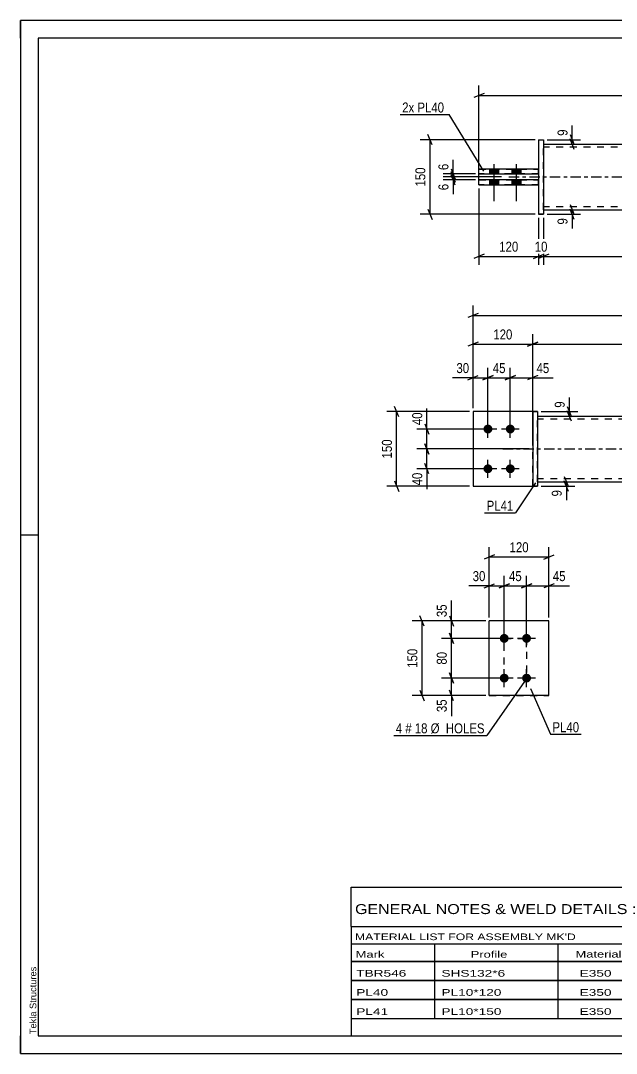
# Model space of a CAD drawing. Header units: millimetres. Extents: x 0 to 420, y 0 to 297.
# Drawn here: x 0 to 171.3, y 0 to 297 of the extents above; entities that cross this region are included whole.
import ezdxf

# ---------------------------------------------------------------- set-up
doc = ezdxf.new("R2010")
doc.units = ezdxf.units.MM
doc.linetypes.add('DXK_LINE_DOT2', pattern=[3.9198, 1.9599, -1.9599])
doc.linetypes.add('DXK_LINE_DOT3', pattern=[5.9187, 2.979, -0.9799, 0.9799, -0.9799])
doc.styles.add('Arial', font='ARIAL.TTF', dxfattribs={"height": 0.2})
doc.styles.add('Arial Narrow', font='ARIALN.TTF', dxfattribs={"height": 0.2})

# ---------------------------------------------------------------- blocks, each defined once
blk = doc.blocks.new('Unknown-581632895-1163')
at = {"color": 5, "linetype": 'Continuous'}
for p, q in [((420, 297), (0, 297)), ((0, 297), (0, 0)), ((0, 292), (0, 297)), ((415, 292), (5, 292)), ((5, 292), (5, 5)), ((5, 149), (0, 149)), ((0, 0), (0, 5)), ((5, 5), (415, 5)), ((0, 0), (420, 0))]:
    blk.add_line(p, q, dxfattribs=at)
at = {"color": 174, "linetype": 'Continuous', "style": 'Arial'}
blk.add_text('Tekla Structures', height=1.9102, rotation=90, dxfattribs=at).set_placement((4.5, 5.5))
blk = doc.blocks.new('Part-581632895-1814 - 1790')
at = {"color": 2, "linetype": 'Continuous'}
for p, q in [((148.66, 184.56), (147.23, 184.56)), ((147.23, 184.56), (147.23, 163.13)), ((148.66, 184.56), (148.66, 184.56)), ((148.66, 184.56), (148.66, 163.13)), ((147.23, 163.13), (148.66, 163.13))]:
    blk.add_line(p, q, dxfattribs=at)
at = {"color": 7, "linetype": 'DXK_LINE_DOT2'}
for p, q in [((147.23, 184.56), (148.66, 184.56)), ((148.66, 163.13), (147.23, 163.13))]:
    blk.add_line(p, q, dxfattribs=at)
blk = doc.blocks.new('Bolt-581632895-1798 - 1790')
at = {"linetype": 'Continuous'}
for points in [[(134.37, 178.27, -1), (134.37, 180.84, -1)], [(140.8, 178.27, -1), (140.8, 180.84, -1)], [(134.37, 166.84, -1), (134.37, 169.41, -1)], [(140.8, 166.84, -1), (140.8, 169.41, -1)]]:
    blk.add_hatch(color=1, dxfattribs=at).paths.add_polyline_path(points)
at = {"color": 1, "linetype": 'Continuous'}
for p, q in [((134.37, 176.98), (134.37, 182.13)), ((140.8, 176.98), (140.8, 182.13)), ((136.94, 179.56), (131.8, 179.56)), ((143.37, 179.56), (138.23, 179.56)), ((134.37, 165.56), (134.37, 170.7)), ((140.8, 165.56), (140.8, 170.7)), ((136.94, 168.13), (131.8, 168.13)), ((143.37, 168.13), (138.23, 168.13))]:
    blk.add_line(p, q, dxfattribs=at)
blk = doc.blocks.new('Part-581632895-1804 - 1790')
at = {"linetype": 'Continuous'}
blk.add_hatch(color=2, dxfattribs=at).paths.add_polyline_path([(183.38, 164.41), (182.58, 165.81), (184.18, 165.81)])
at = {"color": 2, "linetype": 'Continuous'}
for p, q in [((148.66, 183.27), (287.55, 183.27)), ((148.66, 164.41), (287.55, 164.41)), ((183.38, 164.41), (182.58, 165.81)), ((182.58, 165.81), (184.18, 165.81)), ((184.18, 165.81), (183.38, 164.41))]:
    blk.add_line(p, q, dxfattribs=at)
at = {"color": 7, "linetype": 'DXK_LINE_DOT2'}
for p, q in [((148.66, 164.41), (148.66, 183.27)), ((287.55, 182.41), (148.66, 182.41)), ((287.55, 164.41), (287.55, 183.27)), ((287.55, 165.27), (148.66, 165.27))]:
    blk.add_line(p, q, dxfattribs=at)
at = {"color": 7, "linetype": 'DXK_LINE_DOT3'}
blk.add_line((138.66, 173.84), (297.55, 173.84), dxfattribs=at)
at = {"color": 2, "linetype": 'Continuous'}
blk.add_circle((183.38, 165.31), 1, dxfattribs=at)
blk = doc.blocks.new('Part-581632895-1819 - 1790')
at = {"color": 7, "linetype": 'DXK_LINE_DOT2'}
for p, q in [((147.23, 184.56), (130.09, 184.56)), ((130.09, 184.56), (130.09, 163.13)), ((147.23, 163.13), (147.23, 184.56)), ((130.09, 163.13), (147.23, 163.13))]:
    blk.add_line(p, q, dxfattribs=at)
blk = doc.blocks.new('Part-581632895-1824 - 1790')
at = {"color": 2, "linetype": 'Continuous'}
for p, q in [((147.23, 184.56), (130.09, 184.56)), ((130.09, 184.56), (130.09, 163.13)), ((130.09, 163.13), (147.23, 163.13))]:
    blk.add_line(p, q, dxfattribs=at)
at = {"color": 7, "linetype": 'DXK_LINE_DOT2'}
blk.add_line((147.23, 163.13), (147.23, 184.56), dxfattribs=at)
blk = doc.blocks.new('Part-581632895-2144 - 2122')
at = {"color": 2, "linetype": 'Continuous'}
for p, q in [((148.93, 251.18), (131.79, 251.18)), ((131.79, 249.76), (131.79, 251.18)), ((131.79, 249.76), (148.93, 249.76)), ((131.79, 249.76), (131.79, 249.76)), ((148.93, 249.76), (148.93, 251.18))]:
    blk.add_line(p, q, dxfattribs=at)
at = {"color": 7, "linetype": 'DXK_LINE_DOT2'}
for p, q in [((131.79, 251.18), (148.93, 251.18)), ((148.93, 249.76), (131.79, 249.76))]:
    blk.add_line(p, q, dxfattribs=at)
blk = doc.blocks.new('Part-581632895-2150 - 2122')
at = {"linetype": 'Continuous'}
blk.add_hatch(color=2, dxfattribs=at).paths.add_polyline_path([(185.08, 252.04), (184.28, 253.44), (185.88, 253.44)])
at = {"color": 2, "linetype": 'Continuous'}
for p, q in [((150.36, 261.47), (289.25, 261.47)), ((185.08, 252.04), (184.28, 253.44)), ((184.28, 253.44), (185.88, 253.44)), ((185.88, 253.44), (185.08, 252.04)), ((150.36, 242.61), (289.25, 242.61))]:
    blk.add_line(p, q, dxfattribs=at)
at = {"color": 7, "linetype": 'DXK_LINE_DOT2'}
for p, q in [((150.36, 242.61), (150.36, 261.47)), ((289.25, 261.47), (289.25, 242.61)), ((289.25, 260.61), (150.36, 260.61)), ((289.25, 243.47), (150.36, 243.47))]:
    blk.add_line(p, q, dxfattribs=at)
at = {"color": 7, "linetype": 'DXK_LINE_DOT3'}
blk.add_line((140.36, 252.04), (299.25, 252.04), dxfattribs=at)
at = {"color": 2, "linetype": 'Continuous'}
blk.add_circle((185.08, 252.94), 1, dxfattribs=at)
blk = doc.blocks.new('Part-581632895-2134 - 2122')
at = {"color": 2, "linetype": 'Continuous'}
for p, q in [((148.93, 262.76), (150.36, 262.76)), ((148.93, 262.76), (148.93, 241.33)), ((150.36, 262.76), (150.36, 262.76)), ((150.36, 262.76), (150.36, 241.33)), ((150.36, 241.33), (148.93, 241.33)), ((148.93, 241.33), (148.93, 241.33))]:
    blk.add_line(p, q, dxfattribs=at)
at = {"color": 7, "linetype": 'DXK_LINE_DOT2'}
for p, q in [((148.93, 262.76), (150.36, 262.76)), ((148.93, 241.33), (150.36, 241.33)), ((148.93, 241.33), (148.93, 241.33))]:
    blk.add_line(p, q, dxfattribs=at)
blk = doc.blocks.new('Part-581632895-2139 - 2122')
at = {"color": 2, "linetype": 'Continuous'}
for p, q in [((148.93, 254.33), (131.79, 254.33)), ((131.79, 252.9), (131.79, 254.33)), ((131.79, 252.9), (148.93, 252.9)), ((131.79, 252.9), (131.79, 252.9)), ((148.93, 252.9), (148.93, 254.33))]:
    blk.add_line(p, q, dxfattribs=at)
at = {"color": 7, "linetype": 'DXK_LINE_DOT2'}
for p, q in [((131.79, 254.33), (148.93, 254.33)), ((148.93, 252.9), (131.79, 252.9))]:
    blk.add_line(p, q, dxfattribs=at)
blk = doc.blocks.new('Bolt-581632895-2152 - 2122')
at = {"linetype": 'Continuous'}
for points in [[(134.79, 252.9), (137.36, 252.9), (137.36, 254.33), (134.79, 254.33)], [(134.79, 252.9), (137.36, 252.9), (137.36, 254.33), (134.79, 254.33)], [(141.22, 252.9), (143.79, 252.9), (143.79, 254.33), (141.22, 254.33)], [(141.22, 252.9), (143.79, 252.9), (143.79, 254.33), (141.22, 254.33)], [(134.79, 249.76), (137.36, 249.76), (137.36, 251.18), (134.79, 251.18)], [(134.79, 249.76), (137.36, 249.76), (137.36, 251.18), (134.79, 251.18)], [(141.22, 249.76), (143.79, 249.76), (143.79, 251.18), (141.22, 251.18)], [(141.22, 249.76), (143.79, 249.76), (143.79, 251.18), (141.22, 251.18)]]:
    blk.add_hatch(color=1, dxfattribs=at).paths.add_polyline_path(points)
at = {"color": 1, "linetype": 'Continuous'}
for p, q in [((136.07, 255.76), (136.07, 245.04)), ((136.07, 255.76), (136.07, 245.04)), ((142.5, 255.76), (142.5, 245.04)), ((142.5, 255.76), (142.5, 245.04)), ((134.79, 254.33), (134.79, 252.9)), ((134.79, 254.33), (134.79, 252.9)), ((137.36, 254.33), (137.36, 252.9)), ((137.36, 254.33), (137.36, 252.9)), ((141.22, 254.33), (141.22, 252.9)), ((141.22, 254.33), (141.22, 252.9)), ((143.79, 254.33), (143.79, 252.9)), ((143.79, 254.33), (143.79, 252.9)), ((134.79, 251.18), (134.79, 249.76)), ((134.79, 251.18), (134.79, 249.76)), ((137.36, 251.18), (137.36, 249.76)), ((137.36, 251.18), (137.36, 249.76)), ((141.22, 251.18), (141.22, 249.76)), ((141.22, 251.18), (141.22, 249.76)), ((143.79, 251.18), (143.79, 249.76)), ((143.79, 251.18), (143.79, 249.76))]:
    blk.add_line(p, q, dxfattribs=at)
blk = doc.blocks.new('Part-581632895-1458 - 1409')
at = {"color": 2, "linetype": 'Continuous'}
for p, q in [((151.91, 124.35), (134.76, 124.35)), ((134.76, 102.92), (134.76, 124.35)), ((151.91, 102.92), (151.91, 124.35)), ((151.91, 102.92), (134.76, 102.92))]:
    blk.add_line(p, q, dxfattribs=at)
at = {"color": 7, "linetype": 'DXK_LINE_DOT2'}
blk.add_line((134.76, 102.92), (151.91, 102.92), dxfattribs=at)
blk = doc.blocks.new('Bolt-581632895-1443 - 1409')
at = {"linetype": 'Continuous'}
for points in [[(139.05, 118.06, -1), (139.05, 120.63, -1)], [(145.48, 118.06, -1), (145.48, 120.63, -1)], [(139.05, 106.63, -1), (139.05, 109.2, -1)], [(145.48, 106.63, -1), (145.48, 109.2, -1)]]:
    blk.add_hatch(color=1, dxfattribs=at).paths.add_polyline_path(points)
at = {"color": 1, "linetype": 'Continuous'}
for p, q in [((139.05, 116.78), (139.05, 121.92)), ((145.48, 116.78), (145.48, 121.92)), ((141.62, 119.35), (136.48, 119.35)), ((148.05, 119.35), (142.91, 119.35)), ((139.05, 105.35), (139.05, 110.49)), ((145.48, 105.35), (145.48, 110.49)), ((141.62, 107.92), (136.48, 107.92)), ((148.05, 107.92), (142.91, 107.92))]:
    blk.add_line(p, q, dxfattribs=at)
blk = doc.blocks.new('Rectangle-581632895-1567 - 1409')
at = {"color": 1, "linetype": 'DXK_LINE_DOT2'}
blk.add_lwpolyline([(139.05, 119.35), (145.48, 119.35), (145.48, 107.92), (139.05, 107.92), (139.05, 119.35)], close=True, dxfattribs=at)
blk = doc.blocks.new('StraightDimension-581632895-1863 - 1790')
at = {"color": 7, "linetype": 'Continuous'}
for p, q in [((116.21, 175.34), (117.41, 172.34)), ((146.23, 173.84), (113.96, 173.84)), ((116.81, 168.13), (116.81, 173.84)), ((117.41, 166.63), (116.21, 169.63)), ((133.37, 168.13), (113.96, 168.13))]:
    blk.add_line(p, q, dxfattribs=at)
at = {"color": 0}
blk.add_wipeout([(116.06, 167.6), (111.86, 167.6), (111.86, 162.75), (116.06, 162.75)], dxfattribs=at)
at = {"color": 7, "linetype": 'Continuous'}
blk.add_line((116.81, 168.13), (116.81, 162.22), dxfattribs=at)
blk.add_line((116.81, 168.13), (116.81, 162.22), dxfattribs=at)
at = {"color": 3, "style": 'Arial Narrow'}
blk.add_text('40', height=2.863, rotation=90.0002, dxfattribs=at).set_placement((115.46, 163.35))
blk = doc.blocks.new('StraightDimension-581632895-2017 - 1790')
at = {"color": 7, "linetype": 'Continuous'}
for p, q in [((130.09, 185.56), (130.09, 215.06)), ((306.12, 185.56), (306.12, 215.06)), ((131.59, 212.81), (128.59, 211.61)), ((130.09, 212.21), (306.12, 212.21)), ((304.62, 211.61), (307.62, 212.81))]:
    blk.add_line(p, q, dxfattribs=at)
at = {"color": 0}
blk.add_wipeout([(222.36, 212.96), (222.36, 217.16), (213.85, 217.16), (213.85, 212.96)], dxfattribs=at)
at = {"color": 3, "style": 'Arial Narrow'}
blk.add_text('1232', height=2.863, dxfattribs=at).set_placement((214.45, 213.56))
blk = doc.blocks.new('StraightDimension-581632895-2083 - 1790')
at = {"color": 7, "linetype": 'Continuous'}
for p, q in [((149.66, 184.56), (160.19, 184.56)), ((157.19, 186.06), (158.39, 183.06)), ((158.39, 181.77), (157.19, 184.77)), ((157.79, 183.27), (157.79, 184.56)), ((149.66, 183.27), (160.19, 183.27))]:
    blk.add_line(p, q, dxfattribs=at)
at = {"color": 0}
blk.add_wipeout([(157.04, 188.11), (152.84, 188.11), (152.84, 185.08), (157.04, 185.08)], dxfattribs=at)
at = {"color": 7, "linetype": 'Continuous'}
blk.add_line((157.79, 184.56), (157.79, 188.63), dxfattribs=at)
blk.add_line((157.79, 184.56), (157.79, 188.63), dxfattribs=at)
at = {"color": 3, "style": 'Arial Narrow'}
blk.add_text('9', height=2.86, rotation=90.0002, dxfattribs=at).set_placement((156.44, 185.68))
blk = doc.blocks.new('StraightDimension-581632895-1982 - 1790')
at = {"color": 7, "linetype": 'Continuous'}
for p, q in [((130.09, 185.56), (130.09, 206.82)), ((147.23, 174.84), (147.23, 206.82)), ((131.59, 204.57), (128.59, 203.37)), ((130.09, 203.97), (147.23, 203.97)), ((145.73, 203.37), (148.73, 204.57))]:
    blk.add_line(p, q, dxfattribs=at)
at = {"color": 0}
blk.add_wipeout([(142, 204.72), (142, 208.92), (135.31, 208.92), (135.31, 204.72)], dxfattribs=at)
at = {"color": 3, "style": 'Arial Narrow'}
blk.add_text('120', height=2.863, dxfattribs=at).set_placement((135.91, 205.32))
blk = doc.blocks.new('StraightDimension-581632895-1918 - 1790')
at = {"color": 7, "linetype": 'Continuous'}
for p, q in [((134.37, 180.56), (134.37, 197.15)), ((140.8, 180.56), (140.8, 197.15)), ((132.87, 193.7), (135.87, 194.9)), ((134.37, 194.3), (140.8, 194.3)), ((142.3, 194.9), (139.3, 193.7))]:
    blk.add_line(p, q, dxfattribs=at)
at = {"color": 0}
blk.add_wipeout([(140.01, 195.05), (140.01, 199.25), (135.16, 199.25), (135.16, 195.05)], dxfattribs=at)
at = {"color": 3, "style": 'Arial Narrow'}
blk.add_text('45', height=2.863, dxfattribs=at).set_placement((135.76, 195.65))
blk = doc.blocks.new('StraightDimension-581632895-1854 - 1790')
at = {"color": 7, "linetype": 'Continuous'}
for p, q in [((149.66, 164.41), (159.33, 164.41)), ((156.33, 165.91), (157.53, 162.91)), ((157.53, 161.63), (156.33, 164.63)), ((156.93, 163.13), (156.93, 164.41)), ((149.66, 163.13), (159.33, 163.13))]:
    blk.add_line(p, q, dxfattribs=at)
at = {"color": 0}
blk.add_wipeout([(156.18, 162.6), (151.98, 162.6), (151.98, 159.57), (156.18, 159.57)], dxfattribs=at)
at = {"color": 7, "linetype": 'Continuous'}
blk.add_line((156.93, 163.13), (156.93, 159.05), dxfattribs=at)
blk.add_line((156.93, 163.13), (156.93, 159.05), dxfattribs=at)
at = {"color": 3, "style": 'Arial Narrow'}
blk.add_text('9', height=2.86, rotation=90.0002, dxfattribs=at).set_placement((155.58, 160.17))
blk = doc.blocks.new('StraightDimension-581632895-1872 - 1790')
at = {"color": 7, "linetype": 'Continuous'}
for p, q in [((133.37, 179.56), (113.96, 179.56)), ((116.21, 181.06), (117.41, 178.06)), ((116.81, 173.84), (116.81, 179.56)), ((117.41, 172.34), (116.21, 175.34)), ((146.23, 173.84), (113.96, 173.84))]:
    blk.add_line(p, q, dxfattribs=at)
at = {"color": 0}
blk.add_wipeout([(116.06, 184.94), (111.86, 184.94), (111.86, 180.08), (116.06, 180.08)], dxfattribs=at)
at = {"color": 7, "linetype": 'Continuous'}
blk.add_line((116.81, 179.56), (116.81, 185.46), dxfattribs=at)
blk.add_line((116.81, 179.56), (116.81, 185.46), dxfattribs=at)
at = {"color": 3, "style": 'Arial Narrow'}
blk.add_text('40', height=2.863, rotation=90.0002, dxfattribs=at).set_placement((115.46, 180.68))
blk = doc.blocks.new('StraightDimension-581632895-1882 - 1790')
at = {"color": 7, "linetype": 'Continuous'}
for p, q in [((129.09, 184.56), (105.25, 184.56)), ((108.7, 183.06), (107.5, 186.06)), ((108.1, 163.13), (108.1, 184.56)), ((107.5, 164.63), (108.7, 161.63)), ((129.09, 163.13), (105.25, 163.13))]:
    blk.add_line(p, q, dxfattribs=at)
at = {"color": 0}
blk.add_wipeout([(107.35, 177.18), (103.15, 177.18), (103.15, 170.5), (107.35, 170.5)], dxfattribs=at)
at = {"color": 3, "style": 'Arial Narrow'}
blk.add_text('150', height=2.863, rotation=90.0002, dxfattribs=at).set_placement((106.75, 171.1))
blk = doc.blocks.new('StraightDimension-581632895-1902 - 1790')
at = {"color": 7, "linetype": 'Continuous'}
for p, q in [((140.8, 180.56), (140.8, 197.15)), ((147.23, 185.56), (147.23, 197.15)), ((139.3, 193.7), (142.3, 194.9)), ((140.8, 194.3), (147.23, 194.3)), ((148.73, 194.9), (145.73, 193.7))]:
    blk.add_line(p, q, dxfattribs=at)
at = {"color": 0}
blk.add_wipeout([(152.61, 195.05), (152.61, 199.25), (147.75, 199.25), (147.75, 195.05)], dxfattribs=at)
at = {"color": 7, "linetype": 'Continuous'}
blk.add_line((147.23, 194.3), (153.13, 194.3), dxfattribs=at)
blk.add_line((147.23, 194.3), (153.13, 194.3), dxfattribs=at)
at = {"color": 3, "style": 'Arial Narrow'}
blk.add_text('45', height=2.863, dxfattribs=at).set_placement((148.35, 195.65))
blk = doc.blocks.new('StraightDimension-581632895-1931 - 1790')
at = {"color": 7, "linetype": 'Continuous'}
for p, q in [((130.09, 185.56), (130.09, 197.15)), ((134.37, 180.56), (134.37, 197.15)), ((128.59, 193.7), (131.59, 194.9)), ((130.09, 194.3), (134.37, 194.3)), ((135.87, 194.9), (132.87, 193.7))]:
    blk.add_line(p, q, dxfattribs=at)
at = {"color": 0}
blk.add_wipeout([(129.56, 195.05), (129.56, 199.25), (124.7, 199.25), (124.7, 195.05)], dxfattribs=at)
at = {"color": 7, "linetype": 'Continuous'}
blk.add_line((130.09, 194.3), (124.18, 194.3), dxfattribs=at)
blk.add_line((130.09, 194.3), (124.18, 194.3), dxfattribs=at)
at = {"color": 3, "style": 'Arial Narrow'}
blk.add_text('30', height=2.863, dxfattribs=at).set_placement((125.3, 195.65))
blk = doc.blocks.new('StraightDimension-581632895-1967 - 1790')
at = {"color": 7, "linetype": 'Continuous'}
for p, q in [((147.23, 174.84), (147.23, 206.82)), ((288.98, 185.56), (288.98, 206.82)), ((148.73, 204.57), (145.73, 203.37)), ((147.23, 203.97), (288.98, 203.97)), ((287.48, 203.37), (290.48, 204.57))]:
    blk.add_line(p, q, dxfattribs=at)
at = {"color": 0}
blk.add_wipeout([(221.45, 204.72), (221.45, 208.92), (214.76, 208.92), (214.76, 204.72)], dxfattribs=at)
at = {"color": 3, "style": 'Arial Narrow'}
blk.add_text('992', height=2.863, dxfattribs=at).set_placement((215.36, 205.32))
blk = doc.blocks.new('StraightDimension-581632895-3333 - 2122')
at = {"color": 7, "linetype": 'Continuous'}
for p, q in [((131.79, 248.76), (131.79, 226.81)), ((148.93, 240.33), (148.93, 226.81)), ((133.29, 229.81), (130.29, 228.61)), ((131.79, 229.21), (148.93, 229.21)), ((147.43, 228.61), (150.43, 229.81))]:
    blk.add_line(p, q, dxfattribs=at)
at = {"color": 0}
blk.add_wipeout([(143.7, 229.96), (143.7, 234.16), (137.02, 234.16), (137.02, 229.96)], dxfattribs=at)
at = {"color": 3, "style": 'Arial Narrow'}
blk.add_text('120', height=2.863, dxfattribs=at).set_placement((137.62, 230.56))
blk = doc.blocks.new('StraightDimension-581632895-3331 - 2122')
at = {"color": 7, "linetype": 'Continuous'}
for p, q in [((150.36, 240.33), (150.36, 226.81)), ((289.25, 240.33), (289.25, 226.81)), ((151.86, 229.81), (148.86, 228.61)), ((150.36, 229.21), (289.25, 229.21)), ((287.75, 228.61), (290.75, 229.81))]:
    blk.add_line(p, q, dxfattribs=at)
at = {"color": 0}
blk.add_wipeout([(223.15, 229.96), (223.15, 234.16), (216.46, 234.16), (216.46, 229.96)], dxfattribs=at)
at = {"color": 3, "style": 'Arial Narrow'}
blk.add_text('972', height=2.863, dxfattribs=at).set_placement((217.06, 230.56))
blk = doc.blocks.new('StraightDimension-581632895-2155 - 2122')
at = {"color": 7, "linetype": 'Continuous'}
for p, q in [((130.79, 252.9), (121.5, 252.9)), ((123.75, 254.4), (124.95, 251.4)), ((124.95, 250.54), (123.75, 253.54)), ((124.35, 252.04), (124.35, 252.9)), ((138.29, 252.04), (121.5, 252.04))]:
    blk.add_line(p, q, dxfattribs=at)
at = {"color": 0}
blk.add_wipeout([(123.6, 256.45), (119.4, 256.45), (119.4, 253.42), (123.6, 253.42)], dxfattribs=at)
at = {"color": 7, "linetype": 'Continuous'}
blk.add_line((124.35, 252.9), (124.35, 256.98), dxfattribs=at)
blk.add_line((124.35, 252.9), (124.35, 256.98), dxfattribs=at)
at = {"color": 3, "style": 'Arial Narrow'}
blk.add_text('6', height=2.86, rotation=90.0002, dxfattribs=at).set_placement((123, 254.02))
blk = doc.blocks.new('StraightDimension-581632895-3332 - 2122')
at = {"color": 7, "linetype": 'Continuous'}
for p, q in [((148.93, 240.33), (148.93, 226.81)), ((150.36, 240.33), (150.36, 226.81)), ((147.43, 228.61), (150.43, 229.81)), ((151.86, 229.81), (148.86, 228.61)), ((148.93, 229.21), (150.36, 229.21))]:
    blk.add_line(p, q, dxfattribs=at)
at = {"color": 0}
blk.add_wipeout([(152.07, 229.96), (152.07, 234.16), (147.22, 234.16), (147.22, 229.96)], dxfattribs=at)
at = {"color": 3, "style": 'Arial Narrow'}
blk.add_text('10', height=2.863, dxfattribs=at).set_placement((147.82, 230.56))
blk = doc.blocks.new('StraightDimension-581632895-2167 - 2122')
at = {"color": 7, "linetype": 'Continuous'}
for p, q in [((123.75, 253.54), (124.95, 250.54)), ((124.95, 249.68), (123.75, 252.68)), ((138.29, 252.04), (121.5, 252.04)), ((130.79, 251.18), (121.5, 251.18)), ((124.35, 251.18), (124.35, 252.04))]:
    blk.add_line(p, q, dxfattribs=at)
at = {"color": 0}
blk.add_wipeout([(123.6, 250.66), (119.4, 250.66), (119.4, 247.63), (123.6, 247.63)], dxfattribs=at)
at = {"color": 7, "linetype": 'Continuous'}
blk.add_line((124.35, 251.18), (124.35, 247.11), dxfattribs=at)
blk.add_line((124.35, 251.18), (124.35, 247.11), dxfattribs=at)
at = {"color": 3, "style": 'Arial Narrow'}
blk.add_text('6', height=2.86, rotation=90.0002, dxfattribs=at).set_placement((123, 248.23))
blk = doc.blocks.new('StraightDimension-581632895-2207 - 2122')
at = {"color": 7, "linetype": 'Continuous'}
for p, q in [((151.36, 262.76), (160.99, 262.76)), ((151.36, 261.47), (160.99, 261.47)), ((157.99, 264.26), (159.19, 261.26)), ((159.19, 259.97), (157.99, 262.97)), ((158.59, 261.47), (158.59, 262.76))]:
    blk.add_line(p, q, dxfattribs=at)
at = {"color": 0}
blk.add_wipeout([(157.84, 266.31), (153.64, 266.31), (153.64, 263.28), (157.84, 263.28)], dxfattribs=at)
at = {"color": 7, "linetype": 'Continuous'}
blk.add_line((158.59, 262.76), (158.59, 266.83), dxfattribs=at)
blk.add_line((158.59, 262.76), (158.59, 266.83), dxfattribs=at)
at = {"color": 3, "style": 'Arial Narrow'}
blk.add_text('9', height=2.86, rotation=90.0002, dxfattribs=at).set_placement((157.24, 263.88))
blk = doc.blocks.new('StraightDimension-581632895-2275 - 2122')
at = {"color": 7, "linetype": 'Continuous'}
for p, q in [((131.79, 250.76), (131.79, 278.32)), ((307.82, 250.76), (307.82, 278.32)), ((133.29, 276.07), (130.29, 274.87)), ((131.79, 275.47), (307.82, 275.47)), ((306.32, 274.87), (309.32, 276.07))]:
    blk.add_line(p, q, dxfattribs=at)
at = {"color": 0}
blk.add_wipeout([(224.06, 276.22), (224.06, 280.42), (215.55, 280.42), (215.55, 276.22)], dxfattribs=at)
at = {"color": 3, "style": 'Arial Narrow'}
blk.add_text('1232', height=2.863, dxfattribs=at).set_placement((216.15, 276.82))
blk = doc.blocks.new('StraightDimension-581632895-2286 - 2122')
at = {"color": 7, "linetype": 'Continuous'}
for p, q in [((147.93, 262.76), (114.86, 262.76)), ((118.31, 261.26), (117.11, 264.26)), ((117.71, 241.33), (117.71, 262.76)), ((147.93, 241.33), (114.86, 241.33)), ((117.11, 242.83), (118.31, 239.83))]:
    blk.add_line(p, q, dxfattribs=at)
at = {"color": 0}
blk.add_wipeout([(116.96, 255.38), (112.76, 255.38), (112.76, 248.7), (116.96, 248.7)], dxfattribs=at)
at = {"color": 3, "style": 'Arial Narrow'}
blk.add_text('150', height=2.863, rotation=90.0002, dxfattribs=at).set_placement((116.36, 249.3))
blk = doc.blocks.new('StraightDimension-581632895-2297 - 2122')
at = {"color": 7, "linetype": 'Continuous'}
for p, q in [((157.99, 244.11), (159.19, 241.11)), ((151.36, 242.61), (160.99, 242.61)), ((151.36, 241.33), (160.99, 241.33)), ((159.19, 239.83), (157.99, 242.83)), ((158.59, 241.33), (158.59, 242.61))]:
    blk.add_line(p, q, dxfattribs=at)
at = {"color": 0}
blk.add_wipeout([(157.84, 240.8), (153.64, 240.8), (153.64, 237.77), (157.84, 237.77)], dxfattribs=at)
at = {"color": 7, "linetype": 'Continuous'}
blk.add_line((158.59, 241.33), (158.59, 237.25), dxfattribs=at)
blk.add_line((158.59, 241.33), (158.59, 237.25), dxfattribs=at)
at = {"color": 3, "style": 'Arial Narrow'}
blk.add_text('9', height=2.86, rotation=90.0002, dxfattribs=at).set_placement((157.24, 238.37))
blk = doc.blocks.new('StraightDimension-581632895-1514 - 1409')
at = {"color": 7, "linetype": 'Continuous'}
for p, q in [((134.76, 125.35), (134.76, 137.32)), ((139.05, 120.35), (139.05, 137.32)), ((133.26, 133.87), (136.26, 135.07)), ((134.76, 134.47), (139.05, 134.47)), ((140.55, 135.07), (137.55, 133.87))]:
    blk.add_line(p, q, dxfattribs=at)
at = {"color": 0}
blk.add_wipeout([(134.24, 135.22), (134.24, 139.42), (129.38, 139.42), (129.38, 135.22)], dxfattribs=at)
at = {"color": 7, "linetype": 'Continuous'}
blk.add_line((134.76, 134.47), (128.86, 134.47), dxfattribs=at)
blk.add_line((134.76, 134.47), (128.86, 134.47), dxfattribs=at)
at = {"color": 3, "style": 'Arial Narrow'}
blk.add_text('30', height=2.863, dxfattribs=at).set_placement((129.98, 135.82))
blk = doc.blocks.new('StraightDimension-581632895-1483 - 1409')
at = {"color": 7, "linetype": 'Continuous'}
for p, q in [((123.27, 125.85), (124.47, 122.85)), ((133.76, 124.35), (121.02, 124.35)), ((123.87, 119.35), (123.87, 124.35)), ((138.05, 119.35), (121.02, 119.35)), ((124.47, 117.85), (123.27, 120.85))]:
    blk.add_line(p, q, dxfattribs=at)
at = {"color": 0}
blk.add_wipeout([(123.12, 129.73), (118.92, 129.73), (118.92, 124.87), (123.12, 124.87)], dxfattribs=at)
at = {"color": 7, "linetype": 'Continuous'}
blk.add_line((123.87, 124.35), (123.87, 130.25), dxfattribs=at)
blk.add_line((123.87, 124.35), (123.87, 130.25), dxfattribs=at)
at = {"color": 3, "style": 'Arial Narrow'}
blk.add_text('35', height=2.863, rotation=90.0002, dxfattribs=at).set_placement((122.52, 125.47))
blk = doc.blocks.new('StraightDimension-581632895-1460 - 1409')
at = {"color": 7, "linetype": 'Continuous'}
for p, q in [((138.05, 107.92), (121.02, 107.92)), ((123.27, 109.42), (124.47, 106.42)), ((123.87, 102.92), (123.87, 107.92)), ((124.47, 101.42), (123.27, 104.42)), ((133.76, 102.92), (121.02, 102.92))]:
    blk.add_line(p, q, dxfattribs=at)
at = {"color": 0}
blk.add_wipeout([(123.12, 102.39), (118.92, 102.39), (118.92, 97.54), (123.12, 97.54)], dxfattribs=at)
at = {"color": 7, "linetype": 'Continuous'}
blk.add_line((123.87, 102.92), (123.87, 97.01), dxfattribs=at)
blk.add_line((123.87, 102.92), (123.87, 97.01), dxfattribs=at)
at = {"color": 3, "style": 'Arial Narrow'}
blk.add_text('35', height=2.863, rotation=90.0002, dxfattribs=at).set_placement((122.52, 98.14))
blk = doc.blocks.new('StraightDimension-581632895-1473 - 1409')
at = {"color": 7, "linetype": 'Continuous'}
for p, q in [((138.05, 119.35), (121.02, 119.35)), ((123.27, 120.85), (124.47, 117.85)), ((123.87, 107.92), (123.87, 119.35)), ((138.05, 107.92), (121.02, 107.92)), ((124.47, 106.42), (123.27, 109.42))]:
    blk.add_line(p, q, dxfattribs=at)
at = {"color": 0}
blk.add_wipeout([(123.12, 116.06), (118.92, 116.06), (118.92, 111.2), (123.12, 111.2)], dxfattribs=at)
at = {"color": 3, "style": 'Arial Narrow'}
blk.add_text('80', height=2.863, rotation=90.0002, dxfattribs=at).set_placement((122.52, 111.8))
blk = doc.blocks.new('StraightDimension-581632895-1497 - 1409')
at = {"color": 7, "linetype": 'Continuous'}
for p, q in [((116.01, 122.85), (114.81, 125.85)), ((133.76, 124.35), (112.56, 124.35)), ((115.41, 102.92), (115.41, 124.35)), ((114.81, 104.42), (116.01, 101.42)), ((133.76, 102.92), (112.56, 102.92))]:
    blk.add_line(p, q, dxfattribs=at)
at = {"color": 0}
blk.add_wipeout([(114.66, 116.97), (110.46, 116.97), (110.46, 110.29), (114.66, 110.29)], dxfattribs=at)
at = {"color": 3, "style": 'Arial Narrow'}
blk.add_text('150', height=2.863, rotation=90.0002, dxfattribs=at).set_placement((114.06, 110.89))
blk = doc.blocks.new('StraightDimension-581632895-1527 - 1409')
at = {"color": 7, "linetype": 'Continuous'}
for p, q in [((139.05, 120.35), (139.05, 137.32)), ((145.48, 120.35), (145.48, 137.32)), ((137.55, 133.87), (140.55, 135.07)), ((139.05, 134.47), (145.48, 134.47)), ((146.98, 135.07), (143.98, 133.87))]:
    blk.add_line(p, q, dxfattribs=at)
at = {"color": 0}
blk.add_wipeout([(144.69, 135.22), (144.69, 139.42), (139.83, 139.42), (139.83, 135.22)], dxfattribs=at)
at = {"color": 3, "style": 'Arial Narrow'}
blk.add_text('45', height=2.863, dxfattribs=at).set_placement((140.43, 135.82))
blk = doc.blocks.new('StraightDimension-581632895-1537 - 1409')
at = {"color": 7, "linetype": 'Continuous'}
for p, q in [((145.48, 120.35), (145.48, 137.32)), ((151.91, 125.35), (151.91, 137.32)), ((143.98, 133.87), (146.98, 135.07)), ((145.48, 134.47), (151.91, 134.47)), ((153.41, 135.07), (150.41, 133.87))]:
    blk.add_line(p, q, dxfattribs=at)
at = {"color": 0}
blk.add_wipeout([(157.29, 135.22), (157.29, 139.42), (152.43, 139.42), (152.43, 135.22)], dxfattribs=at)
at = {"color": 7, "linetype": 'Continuous'}
blk.add_line((151.91, 134.47), (157.81, 134.47), dxfattribs=at)
blk.add_line((151.91, 134.47), (157.81, 134.47), dxfattribs=at)
at = {"color": 3, "style": 'Arial Narrow'}
blk.add_text('45', height=2.863, dxfattribs=at).set_placement((153.03, 135.82))
blk = doc.blocks.new('StraightDimension-581632895-1551 - 1409')
at = {"color": 7, "linetype": 'Continuous'}
for p, q in [((134.76, 125.35), (134.76, 145.62)), ((151.91, 125.35), (151.91, 145.62)), ((136.26, 143.37), (133.26, 142.17)), ((134.76, 142.77), (151.91, 142.77)), ((150.41, 142.17), (153.41, 143.37))]:
    blk.add_line(p, q, dxfattribs=at)
at = {"color": 0}
blk.add_wipeout([(146.68, 143.52), (146.68, 147.72), (139.99, 147.72), (139.99, 143.52)], dxfattribs=at)
at = {"color": 3, "style": 'Arial Narrow'}
blk.add_text('120', height=2.863, dxfattribs=at).set_placement((140.59, 144.12))
blk = doc.blocks.new('Unknown-581632895-3511')
at = {"color": 7, "linetype": 'Continuous'}
for p, q in [((95, 47.75), (255, 47.75)), ((95, 36.5), (95, 47.75)), ((255, 47.75), (255, 36.5)), ((95, 36.5), (255, 36.5)), ((95, 36.5), (95, 31.5)), ((255, 36.5), (255, 31.5)), ((95, 31.5), (255, 31.5)), ((95, 31.5), (95, 26.5)), ((119, 31.5), (119, 26.5)), ((154.5, 31.5), (154.5, 26.5)), ((180.5, 31.5), (180.5, 26.5)), ((193.5, 31.5), (193.5, 26.5)), ((211, 31.5), (211, 26.5)), ((233, 31.5), (233, 26.5)), ((255, 31.5), (255, 26.5)), ((95, 26.5), (255, 26.5)), ((95, 26.45), (95, 21.05)), ((95, 26.45), (255, 26.45)), ((119, 26.5), (119, 21)), ((154.5, 26.5), (154.5, 21)), ((180.5, 26.5), (180.5, 21)), ((193.5, 26.5), (193.5, 21)), ((211, 26.5), (211, 21)), ((233, 26.5), (233, 21)), ((255, 26.45), (255, 21.05)), ((95, 21.05), (255, 21.05)), ((95, 20.95), (95, 15.55)), ((95, 20.95), (255, 20.95)), ((119, 21), (119, 15.5)), ((154.5, 21), (154.5, 15.5)), ((180.5, 21), (180.5, 15.5)), ((193.5, 21), (193.5, 15.5)), ((211, 21), (211, 15.5)), ((233, 21), (233, 15.5)), ((255, 20.95), (255, 15.55)), ((95, 15.55), (255, 15.55)), ((95, 15.45), (95, 10.05)), ((95, 15.45), (255, 15.45)), ((119, 15.5), (119, 10)), ((154.5, 15.5), (154.5, 10)), ((180.5, 15.5), (180.5, 10)), ((193.5, 15.5), (193.5, 10)), ((211, 15.5), (211, 10)), ((233, 15.5), (233, 10)), ((255, 15.45), (255, 10.05)), ((95, 10.05), (255, 10.05)), ((95, 10), (255, 10)), ((95, 10), (95, 5)), ((211, 10), (211, 5)), ((233, 10), (233, 5)), ((255, 10), (255, 5)), ((95, 5), (255, 5))]:
    blk.add_line(p, q, dxfattribs=at)
at = {"color": 7, "style": 'Arial Narrow'}
for s, height, width, p in [('GENERAL NOTES & WELD DETAILS :', 2.8633, 1.4, (96.15, 40.06)), ('REFER TYP DRAWING TYP-01', 1.9089, 1.6, (179.7, 40.16)), ("MATERIAL LIST FOR ASSEMBLY MK'D", 1.9089, 1.6, (96.15, 32.56)), ('TBR546', 1.909, 1.794707, (187.59, 32.47)), ('10', 1.909, 1.794707, (215.99, 32.56)), ('No. Required', 1.9089, 1.6, (226.41, 32.56)), ('Mark', 1.909, 1.7, (96.34, 27.5)), ('Profile', 1.909, 1.7, (129.41, 27.5)), ('Material', 1.909, 1.7, (159.54, 27.56)), ('No.', 1.909, 1.7, (184.5, 27.56)), ('Length', 1.909, 1.7, (195, 27.56)), ('Area', 1.909, 1.7, (217.5, 27.56)), ('Weight', 1.909, 1.7, (237, 27.56))]:
    blk.add_text(s, height=height, dxfattribs=dict(at, width=width)).set_placement(p)
at = {"color": 7, "linetype": 'Continuous', "style": 'Arial Narrow'}
for s, height, width, p in [('TBR546', 1.909, 1.794707, (96.5, 22.06)), ('SHS132*6', 1.909, 1.794707, (121, 22.06)), ('E350', 1.909, 1.794707, (160.74, 22.06)), ('1', 1.91, 1.794707, (184.86, 22.06)), ('972', 1.909, 1.794707, (199.77, 22.06)), ('0.5', 1.909, 1.794707, (221.32, 22.06)), ('23.1', 1.909, 1.794707, (240.14, 22.06)), ('PL40', 1.909, 1.794707, (96.5, 16.56)), ('PL10*120', 1.909, 1.794707, (121, 16.56)), ('E350', 1.909, 1.794707, (160.74, 16.56)), ('4', 1.91, 1.794707, (184.86, 16.56)), ('150', 1.909, 1.794707, (199.77, 16.56)), ('0.0', 1.909, 1.794707, (221.32, 16.56)), ('5.7', 1.909, 1.794707, (242.33, 16.56)), ('PL41', 1.909, 1.794707, (96.5, 11.06)), ('PL10*150', 1.909, 1.794707, (121, 11.06)), ('E350', 1.909, 1.794707, (160.74, 11.06)), ('2', 1.91, 1.794707, (184.86, 11.06)), ('150', 1.909, 1.794707, (199.77, 11.06)), ('0.1', 1.909, 1.794707, (221.32, 11.06)), ('3.5', 1.909, 1.794707, (242.33, 11.06)), ('Total', 1.909, 1.7, (197.33, 6.5)), ('0.8', 1.909, 1.794707, (220.83, 6.5)), ('32.3', 1.909, 1.794707, (240.14, 6.5))]:
    blk.add_text(s, height=height, dxfattribs=dict(at, width=width)).set_placement(p)
blk = doc.blocks.new('Mark-581632895-1810 - 1790')
at = {"color": 0}
blk.add_wipeout([(141.66, 156.06), (141.66, 159.06), (133.99, 159.06), (133.99, 156.06)], dxfattribs=at)
blk.add_wipeout([(141.66, 156.06), (141.66, 159.06), (133.99, 159.06), (133.99, 156.06)], dxfattribs=at)
at = {"color": 30, "linetype": 'Continuous'}
for p in [(148.08, 164.1), (133.39, 155.46)]:
    blk.add_line(p, (142.26, 155.46), dxfattribs=at)
at = {"color": 3, "style": 'Arial Narrow'}
blk.add_text('PL41', height=2.863, dxfattribs=at).set_placement((133.99, 156.06))
blk = doc.blocks.new('MarkSet-581632895-2328 - 2122')
at = {"color": 30, "linetype": 'Continuous'}
blk.add_line((133.17, 253.7), (123.25, 269.99), dxfattribs=at)
at = {"color": 0}
blk.add_wipeout([(113.18, 270.59), (113.18, 273.59), (109.71, 273.59), (109.71, 270.59)], dxfattribs=at)
blk.add_wipeout([(113.18, 270.59), (113.18, 273.59), (109.71, 273.59), (109.71, 270.59)], dxfattribs=at)
blk.add_wipeout([(121.75, 270.59), (121.75, 273.59), (114.08, 273.59), (114.08, 270.59)], dxfattribs=at)
blk.add_wipeout([(121.75, 270.59), (121.75, 273.59), (114.08, 273.59), (114.08, 270.59)], dxfattribs=at)
at = {"color": 30, "linetype": 'Continuous'}
blk.add_line((109.11, 269.99), (123.25, 269.99), dxfattribs=at)
at = {"color": 3, "style": 'Arial Narrow'}
for s, p in [('2x', (109.71, 270.59)), ('PL40', (114.08, 270.59))]:
    blk.add_text(s, height=2.863, dxfattribs=at).set_placement(p)
blk = doc.blocks.new('Mark-581632895-1439 - 1409')
at = {"color": 0}
blk.add_wipeout([(109.71, 92.04), (109.71, 95.04), (107.88, 95.04), (107.88, 92.04)], dxfattribs=at)
blk.add_wipeout([(109.71, 92.04), (109.71, 95.04), (107.88, 95.04), (107.88, 92.04)], dxfattribs=at)
blk.add_wipeout([(112.43, 92.04), (112.43, 95.04), (110.61, 95.04), (110.61, 92.04)], dxfattribs=at)
blk.add_wipeout([(112.43, 92.04), (112.43, 95.04), (110.61, 95.04), (110.61, 92.04)], dxfattribs=at)
at = {"color": 3, "style": 'Arial Narrow'}
blk.add_text('4', height=2.86, dxfattribs=at).set_placement((107.88, 92.04))
at = {"color": 0}
blk.add_wipeout([(116.99, 92.04), (116.99, 95.04), (113.33, 95.04), (113.33, 92.04)], dxfattribs=at)
blk.add_wipeout([(116.99, 92.04), (116.99, 95.04), (113.33, 95.04), (113.33, 92.04)], dxfattribs=at)
at = {"color": 3, "style": 'Arial Narrow'}
blk.add_text('#', height=2.86, dxfattribs=at).set_placement((110.61, 92.04))
at = {"color": 0}
blk.add_wipeout([(133.42, 92.04), (133.42, 95.04), (117.89, 95.04), (117.89, 92.04)], dxfattribs=at)
blk.add_wipeout([(133.42, 92.04), (133.42, 95.04), (117.89, 95.04), (117.89, 92.04)], dxfattribs=at)
at = {"color": 7, "linetype": 'Continuous'}
for p in [(145.59, 107.89), (107.28, 91.44)]:
    blk.add_line(p, (134.02, 91.44), dxfattribs=at)
at = {"color": 3, "style": 'Arial Narrow'}
for s, p in [('18', (113.33, 92.04)), ('Ø  HOLES', (117.89, 92.04))]:
    blk.add_text(s, height=2.863, dxfattribs=at).set_placement(p)
blk = doc.blocks.new('Mark-581632895-1454 - 1409')
at = {"color": 0}
blk.add_wipeout([(160.59, 92.37), (160.59, 95.37), (152.91, 95.37), (152.91, 92.37)], dxfattribs=at)
blk.add_wipeout([(160.59, 92.37), (160.59, 95.37), (152.91, 95.37), (152.91, 92.37)], dxfattribs=at)
at = {"color": 30, "linetype": 'Continuous'}
for p, q in [((146.65, 104.92), (152.31, 91.77)), ((152.31, 91.77), (161.19, 91.77))]:
    blk.add_line(p, q, dxfattribs=at)
at = {"color": 3, "style": 'Arial Narrow'}
blk.add_text('PL40', height=2.863, dxfattribs=at).set_placement((152.91, 92.37))

msp = doc.modelspace()

# ---------------------------------------------------------------- block references
for name in ['Unknown-581632895-1163', 'Part-581632895-2150 - 2122', 'Part-581632895-2134 - 2122', 'Bolt-581632895-2152 - 2122', 'Part-581632895-2139 - 2122', 'Part-581632895-2144 - 2122', 'Part-581632895-1819 - 1790', 'Part-581632895-1824 - 1790', 'Part-581632895-1814 - 1790', 'Bolt-581632895-1798 - 1790', 'Part-581632895-1804 - 1790', 'Part-581632895-1458 - 1409', 'Bolt-581632895-1443 - 1409', 'Rectangle-581632895-1567 - 1409', 'Unknown-581632895-3511']:
    msp.add_blockref(name, (0, 0))

# ---------------------------------------------------------------- next in the draw order: block references
for name in ['StraightDimension-581632895-2207 - 2122', 'StraightDimension-581632895-2155 - 2122', 'StraightDimension-581632895-3333 - 2122', 'StraightDimension-581632895-2017 - 1790', 'StraightDimension-581632895-1863 - 1790', 'StraightDimension-581632895-1854 - 1790', 'StraightDimension-581632895-1514 - 1409', 'StraightDimension-581632895-1460 - 1409']:
    msp.add_blockref(name, (0, 0))

# ---------------------------------------------------------------- next in the draw order: block references
for name in ['StraightDimension-581632895-2167 - 2122', 'StraightDimension-581632895-3331 - 2122', 'StraightDimension-581632895-2083 - 1790', 'Mark-581632895-1810 - 1790', 'StraightDimension-581632895-1483 - 1409']:
    msp.add_blockref(name, (0, 0))

# ---------------------------------------------------------------- next in the draw order: block references
for name in ['StraightDimension-581632895-2275 - 2122', 'StraightDimension-581632895-3332 - 2122', 'StraightDimension-581632895-1982 - 1790', 'StraightDimension-581632895-1473 - 1409']:
    msp.add_blockref(name, (0, 0))

# ---------------------------------------------------------------- next in the draw order: block references
for name in ['StraightDimension-581632895-2286 - 2122', 'StraightDimension-581632895-2297 - 2122', 'StraightDimension-581632895-1918 - 1790', 'StraightDimension-581632895-1527 - 1409', 'StraightDimension-581632895-1497 - 1409']:
    msp.add_blockref(name, (0, 0))

# ---------------------------------------------------------------- next in the draw order: block references
for name in ['MarkSet-581632895-2328 - 2122', 'StraightDimension-581632895-1872 - 1790', 'StraightDimension-581632895-1537 - 1409', 'Mark-581632895-1439 - 1409']:
    msp.add_blockref(name, (0, 0))

# ---------------------------------------------------------------- next in the draw order: block references
for name in ['StraightDimension-581632895-1902 - 1790', 'StraightDimension-581632895-1882 - 1790', 'StraightDimension-581632895-1551 - 1409', 'Mark-581632895-1454 - 1409']:
    msp.add_blockref(name, (0, 0))

# ---------------------------------------------------------------- next in the draw order: block references
for name in ['StraightDimension-581632895-1967 - 1790', 'StraightDimension-581632895-1931 - 1790']:
    msp.add_blockref(name, (0, 0))

doc.saveas('drawing.dxf')
